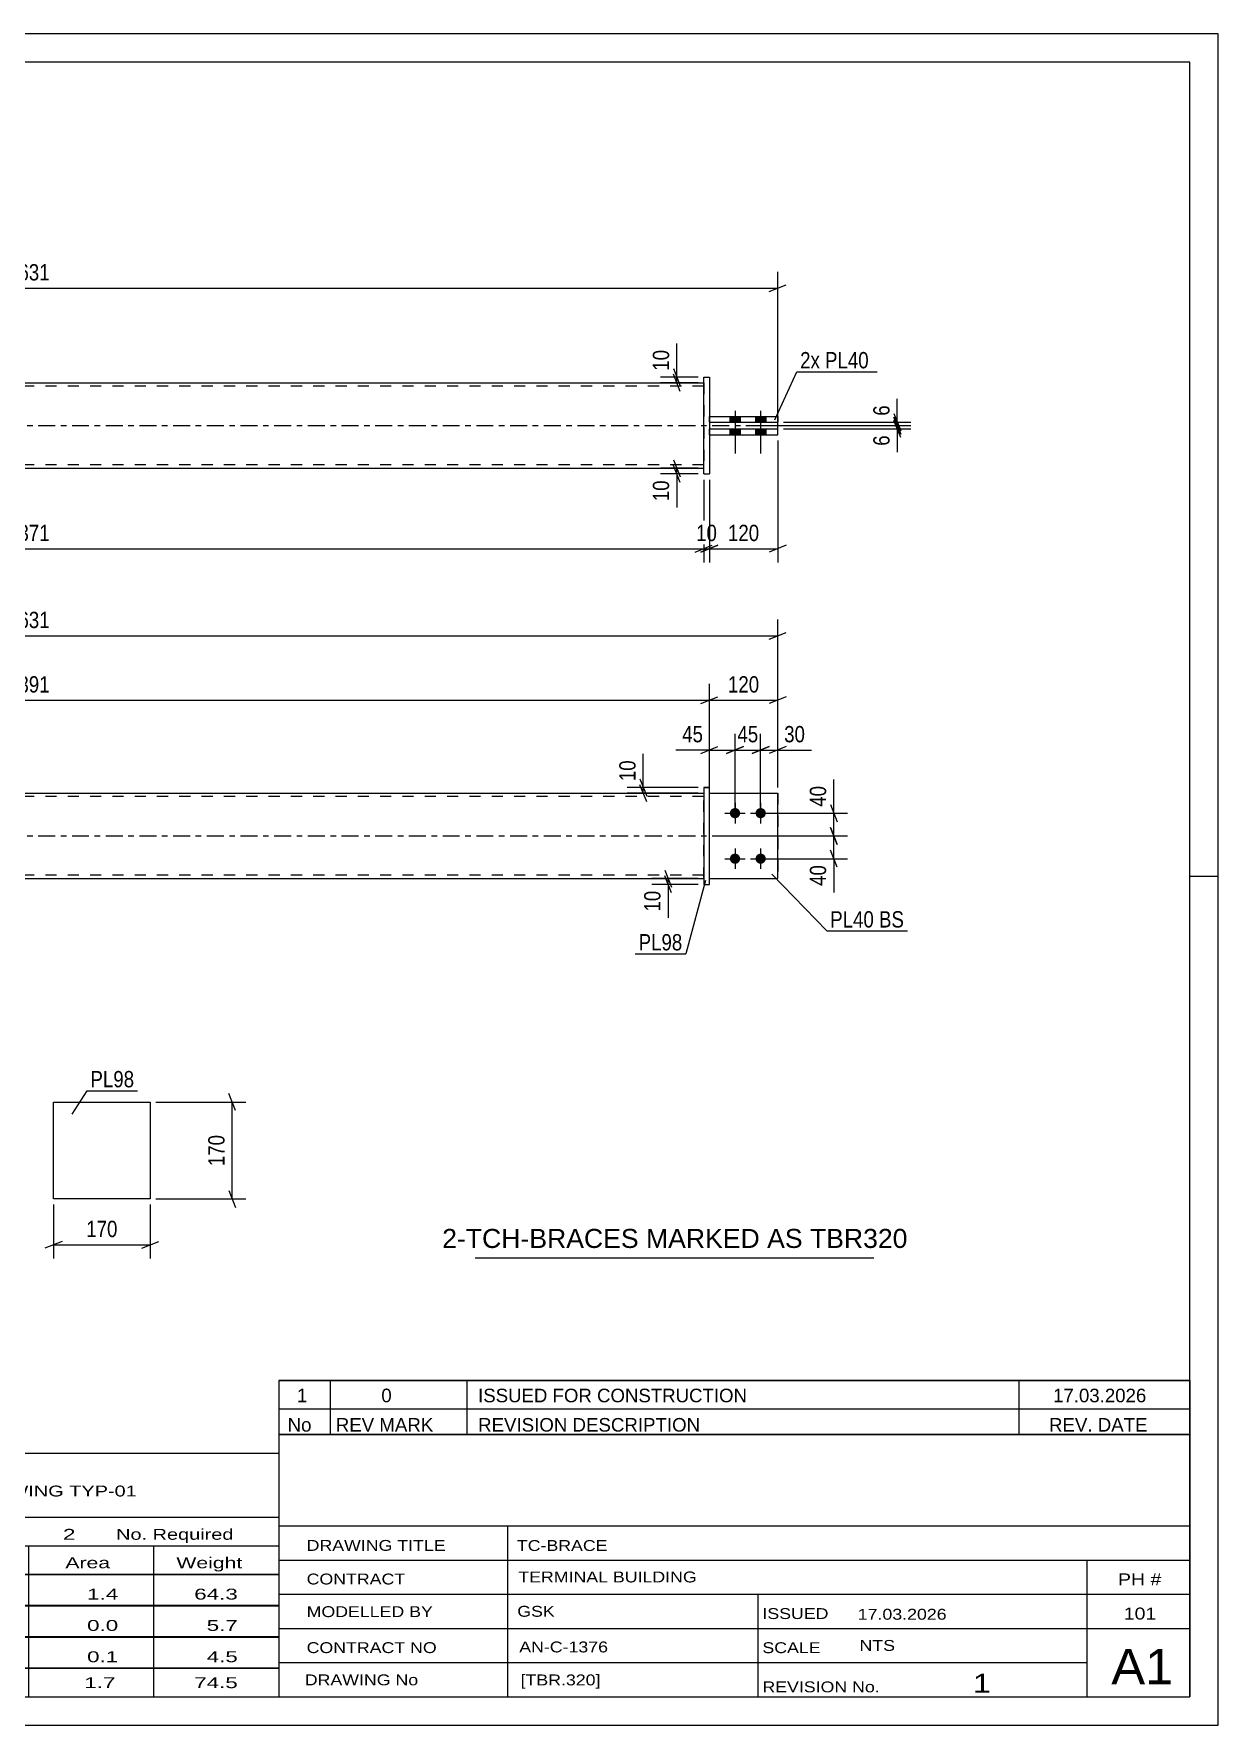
# Model space of a CAD drawing. Header units: millimetres. Extents: x 0 to 420, y 0 to 297.
# Drawn here: x 212 to 420, y 0 to 297 of the extents above; entities that cross this region are included whole.
import ezdxf

# ---------------------------------------------------------------- set-up
doc = ezdxf.new("R2010")
doc.units = ezdxf.units.MM
doc.linetypes.add('DXK_LINE_DOT2', pattern=[3.9198, 1.9599, -1.9599])
doc.linetypes.add('DXK_LINE_DOT3', pattern=[5.9187, 2.979, -0.9799, 0.9799, -0.9799])
doc.styles.add('Arial', font='ARIAL.TTF', dxfattribs={"height": 0.2})
doc.styles.add('Arial Narrow', font='ARIALN.TTF', dxfattribs={"height": 0.2})

# ---------------------------------------------------------------- blocks, each defined once
blk = doc.blocks.new('Unknown-580582459-1163')
at = {"color": 5, "linetype": 'Continuous'}
for p, q in [((420, 297), (0, 297)), ((420, 0), (420, 297)), ((415, 292), (5, 292)), ((415, 5), (415, 292)), ((420, 149), (415, 149)), ((5, 5), (415, 5)), ((0, 0), (420, 0))]:
    blk.add_line(p, q, dxfattribs=at)
blk = doc.blocks.new('Part-580582459-1819 - 1792')
at = {"color": 2, "linetype": 'Continuous'}
for p, q in [((330.63, 163.65), (342.63, 163.65)), ((342.63, 163.65), (342.63, 163.65)), ((342.63, 148.65), (342.63, 163.65)), ((330.63, 148.65), (342.63, 148.65))]:
    blk.add_line(p, q, dxfattribs=at)
at = {"color": 7, "linetype": 'DXK_LINE_DOT2'}
for p, q in [((330.63, 163.65), (342.63, 163.65)), ((330.63, 148.65), (330.63, 163.65)), ((342.63, 163.65), (342.63, 163.65)), ((330.63, 148.65), (330.63, 148.65)), ((330.63, 148.65), (342.63, 148.65))]:
    blk.add_line(p, q, dxfattribs=at)
blk = doc.blocks.new('Part-580582459-1799 - 1792')
at = {"color": 2, "linetype": 'Continuous'}
for p, q in [((330.63, 164.65), (329.63, 164.65)), ((329.63, 164.65), (329.63, 164.65)), ((329.63, 164.65), (329.63, 147.65)), ((329.63, 164.65), (330.63, 164.65)), ((330.63, 147.65), (330.63, 164.65)), ((329.63, 147.65), (330.63, 147.65))]:
    blk.add_line(p, q, dxfattribs=at)
at = {"color": 7, "linetype": 'DXK_LINE_DOT2'}
blk.add_line((329.63, 147.65), (330.63, 147.65), dxfattribs=at)
blk = doc.blocks.new('Part-580582459-1824 - 1792')
at = {"color": 2, "linetype": 'Continuous'}
for p, q in [((92.54, 163.65), (329.63, 163.65)), ((92.54, 148.65), (329.63, 148.65))]:
    blk.add_line(p, q, dxfattribs=at)
at = {"color": 7, "linetype": 'DXK_LINE_DOT2'}
for p, q in [((92.54, 148.65), (92.54, 163.65)), ((329.63, 148.65), (329.63, 163.65)), ((329.63, 163.05), (92.54, 163.05)), ((329.63, 149.25), (92.54, 149.25))]:
    blk.add_line(p, q, dxfattribs=at)
at = {"color": 7, "linetype": 'DXK_LINE_DOT3'}
blk.add_line((82.54, 156.15), (339.63, 156.15), dxfattribs=at)
blk = doc.blocks.new('Bolt-580582459-1830 - 1792')
at = {"linetype": 'Continuous'}
for points in [[(335.13, 161.05), (335.32, 161.03), (335.5, 160.97), (335.66, 160.88), (335.8, 160.75), (335.91, 160.6), (335.99, 160.43), (336.03, 160.24), (336.03, 160.05), (335.99, 159.87), (335.91, 159.7), (335.8, 159.55), (335.66, 159.42), (335.5, 159.33), (335.32, 159.27), (335.13, 159.25), (334.95, 159.27), (334.77, 159.33), (334.6, 159.42), (334.46, 159.55), (334.35, 159.7), (334.28, 159.87), (334.24, 160.05), (334.24, 160.24), (334.28, 160.43), (334.35, 160.6), (334.46, 160.75), (334.6, 160.88), (334.77, 160.97), (334.95, 161.03)], [(339.63, 161.05), (339.82, 161.03), (340, 160.97), (340.16, 160.88), (340.3, 160.75), (340.41, 160.6), (340.49, 160.43), (340.53, 160.24), (340.53, 160.05), (340.49, 159.87), (340.41, 159.7), (340.3, 159.55), (340.16, 159.42), (340, 159.33), (339.82, 159.27), (339.63, 159.25), (339.45, 159.27), (339.27, 159.33), (339.1, 159.42), (338.96, 159.55), (338.85, 159.7), (338.78, 159.87), (338.74, 160.05), (338.74, 160.24), (338.78, 160.43), (338.85, 160.6), (338.96, 160.75), (339.1, 160.88), (339.27, 160.97), (339.45, 161.03)], [(335.13, 153.05), (335.32, 153.03), (335.5, 152.97), (335.66, 152.88), (335.8, 152.75), (335.91, 152.6), (335.99, 152.43), (336.03, 152.24), (336.03, 152.05), (335.99, 151.87), (335.91, 151.7), (335.8, 151.55), (335.66, 151.42), (335.5, 151.33), (335.32, 151.27), (335.13, 151.25), (334.95, 151.27), (334.77, 151.33), (334.6, 151.42), (334.46, 151.55), (334.35, 151.7), (334.28, 151.87), (334.24, 152.05), (334.24, 152.24), (334.28, 152.43), (334.35, 152.6), (334.46, 152.75), (334.6, 152.88), (334.77, 152.97), (334.95, 153.03)], [(339.63, 153.05), (339.82, 153.03), (340, 152.97), (340.16, 152.88), (340.3, 152.75), (340.41, 152.6), (340.49, 152.43), (340.53, 152.24), (340.53, 152.05), (340.49, 151.87), (340.41, 151.7), (340.3, 151.55), (340.16, 151.42), (340, 151.33), (339.82, 151.27), (339.63, 151.25), (339.45, 151.27), (339.27, 151.33), (339.1, 151.42), (338.96, 151.55), (338.85, 151.7), (338.78, 151.87), (338.74, 152.05), (338.74, 152.24), (338.78, 152.43), (338.85, 152.6), (338.96, 152.75), (339.1, 152.88), (339.27, 152.97), (339.45, 153.03)]]:
    blk.add_hatch(color=1, dxfattribs=at).paths.add_polyline_path(points)
at = {"color": 1, "linetype": 'Continuous'}
for p, q in [((335.13, 161.95), (335.13, 158.35)), ((339.63, 161.95), (339.63, 158.35)), ((333.33, 160.15), (336.93, 160.15)), ((337.83, 160.15), (341.43, 160.15)), ((333.33, 152.15), (336.93, 152.15)), ((335.13, 153.95), (335.13, 150.35)), ((337.83, 152.15), (341.43, 152.15)), ((339.63, 153.95), (339.63, 150.35))]:
    blk.add_line(p, q, dxfattribs=at)
blk = doc.blocks.new('Part-580582459-1836 - 1792')
at = {"color": 7, "linetype": 'DXK_LINE_DOT2'}
for p, q in [((330.63, 163.65), (342.63, 163.65)), ((330.63, 148.65), (330.63, 163.65)), ((330.63, 163.65), (342.63, 163.65)), ((342.63, 163.65), (342.63, 163.65)), ((342.63, 163.65), (342.63, 148.65)), ((330.63, 148.65), (330.63, 148.65)), ((330.63, 148.65), (342.63, 148.65)), ((330.63, 148.65), (342.63, 148.65))]:
    blk.add_line(p, q, dxfattribs=at)
blk = doc.blocks.new('Part-580582459-2124 - 2115')
at = {"color": 2, "linetype": 'Continuous'}
for p, q in [((92.54, 235.71), (329.63, 235.71)), ((92.54, 220.71), (329.63, 220.71))]:
    blk.add_line(p, q, dxfattribs=at)
at = {"color": 7, "linetype": 'DXK_LINE_DOT2'}
for p, q in [((92.54, 220.71), (92.54, 235.71)), ((329.63, 235.11), (92.54, 235.11)), ((329.63, 235.71), (329.63, 220.71)), ((329.63, 221.31), (92.54, 221.31))]:
    blk.add_line(p, q, dxfattribs=at)
at = {"color": 7, "linetype": 'DXK_LINE_DOT3'}
blk.add_line((82.54, 228.21), (339.63, 228.21), dxfattribs=at)
blk = doc.blocks.new('Part-580582459-2125 - 2115')
at = {"color": 2, "linetype": 'Continuous'}
for p, q in [((329.63, 236.71), (329.63, 236.71)), ((329.63, 236.71), (329.63, 236.71)), ((329.63, 219.71), (329.63, 236.71)), ((329.63, 236.71), (330.63, 236.71)), ((329.63, 236.71), (330.63, 236.71)), ((330.63, 236.71), (330.63, 236.71)), ((330.63, 236.71), (330.63, 236.71)), ((330.63, 236.71), (330.63, 219.71)), ((329.63, 219.71), (330.63, 219.71))]:
    blk.add_line(p, q, dxfattribs=at)
at = {"color": 7, "linetype": 'DXK_LINE_DOT2'}
for p in [(329.63, 219.71), (330.63, 219.71)]:
    blk.add_line(p, (330.63, 219.71), dxfattribs=at)
blk = doc.blocks.new('Bolt-580582459-2119 - 2115')
at = {"linetype": 'Continuous'}
for points in [[(336.03, 229.81), (334.23, 229.81), (334.23, 228.81), (336.03, 228.81)], [(336.03, 229.81), (334.23, 229.81), (334.23, 228.81), (336.03, 228.81)], [(340.53, 229.81), (338.73, 229.81), (338.73, 228.81), (340.53, 228.81)], [(340.53, 229.81), (338.73, 229.81), (338.73, 228.81), (340.53, 228.81)], [(336.03, 227.61), (334.23, 227.61), (334.23, 226.61), (336.03, 226.61)], [(336.03, 227.61), (334.23, 227.61), (334.23, 226.61), (336.03, 226.61)], [(340.53, 227.61), (338.73, 227.61), (338.73, 226.61), (340.53, 226.61)], [(340.53, 227.61), (338.73, 227.61), (338.73, 226.61), (340.53, 226.61)]]:
    blk.add_hatch(color=1, dxfattribs=at).paths.add_polyline_path(points)
at = {"color": 1, "linetype": 'Continuous'}
for p, q in [((334.23, 229.81), (334.23, 228.81)), ((334.23, 229.81), (334.23, 228.81)), ((335.13, 230.81), (335.13, 223.31)), ((335.13, 230.81), (335.13, 223.31)), ((336.03, 229.81), (336.03, 228.81)), ((336.03, 229.81), (336.03, 228.81)), ((338.73, 229.81), (338.73, 228.81)), ((338.73, 229.81), (338.73, 228.81)), ((339.63, 230.81), (339.63, 223.31)), ((339.63, 230.81), (339.63, 223.31)), ((340.53, 229.81), (340.53, 228.81)), ((340.53, 229.81), (340.53, 228.81)), ((334.23, 227.61), (334.23, 226.61)), ((334.23, 227.61), (334.23, 226.61)), ((336.03, 227.61), (336.03, 226.61)), ((336.03, 227.61), (336.03, 226.61)), ((338.73, 227.61), (338.73, 226.61)), ((338.73, 227.61), (338.73, 226.61)), ((340.53, 227.61), (340.53, 226.61)), ((340.53, 227.61), (340.53, 226.61))]:
    blk.add_line(p, q, dxfattribs=at)
blk = doc.blocks.new('Part-580582459-2141 - 2115')
at = {"color": 2, "linetype": 'Continuous'}
for p, q in [((330.63, 229.81), (342.63, 229.81)), ((330.63, 229.81), (342.63, 229.81)), ((330.63, 228.81), (342.63, 228.81)), ((342.63, 229.81), (342.63, 228.81))]:
    blk.add_line(p, q, dxfattribs=at)
at = {"color": 7, "linetype": 'DXK_LINE_DOT2'}
for p, q in [((330.63, 228.81), (330.63, 229.81)), ((330.63, 228.81), (342.63, 228.81)), ((342.63, 229.81), (342.63, 229.81)), ((342.63, 229.81), (342.63, 229.81))]:
    blk.add_line(p, q, dxfattribs=at)
blk = doc.blocks.new('Part-580582459-2146 - 2115')
at = {"color": 2, "linetype": 'Continuous'}
for p, q in [((330.63, 227.61), (342.63, 227.61)), ((330.63, 227.61), (342.63, 227.61)), ((330.63, 226.61), (342.63, 226.61)), ((342.63, 226.61), (342.63, 227.61))]:
    blk.add_line(p, q, dxfattribs=at)
at = {"color": 7, "linetype": 'DXK_LINE_DOT2'}
for p, q in [((330.63, 226.61), (330.63, 227.61)), ((330.63, 226.61), (342.63, 226.61)), ((342.63, 227.61), (342.63, 227.61)), ((342.63, 227.61), (342.63, 227.61))]:
    blk.add_line(p, q, dxfattribs=at)
blk = doc.blocks.new('Part-580582459-1391 - 1375')
at = {"color": 2, "linetype": 'Continuous'}
for p, q in [((215.42, 92.41), (215.42, 109.41)), ((215.42, 109.41), (232.42, 109.41)), ((232.42, 109.41), (232.42, 92.41)), ((232.42, 92.41), (215.42, 92.41))]:
    blk.add_line(p, q, dxfattribs=at)
blk = doc.blocks.new('StraightDimension-580582459-1863 - 1792')
at = {"color": 7, "linetype": 'Continuous'}
for p, q in [((335.13, 161.15), (335.13, 174.09)), ((339.63, 161.15), (339.63, 174.09)), ((333.63, 170.64), (336.63, 171.84)), ((335.13, 171.24), (339.63, 171.24)), ((341.13, 171.84), (338.13, 170.64))]:
    blk.add_line(p, q, dxfattribs=at)
at = {"color": 0}
blk.add_wipeout([(339.81, 171.99), (339.81, 176.19), (334.95, 176.19), (334.95, 171.99)], dxfattribs=at)
at = {"color": 3, "style": 'Arial Narrow'}
blk.add_text('45', height=2.863, dxfattribs=at).set_placement((335.55, 172.59))
blk = doc.blocks.new('StraightDimension-580582459-1932 - 1792')
at = {"color": 7, "linetype": 'Continuous'}
for p, q in [((330.63, 164.65), (330.63, 182.83)), ((342.63, 164.65), (342.63, 182.83)), ((329.13, 179.38), (332.13, 180.58)), ((330.63, 179.98), (342.63, 179.98)), ((344.13, 180.58), (341.13, 179.38))]:
    blk.add_line(p, q, dxfattribs=at)
at = {"color": 0}
blk.add_wipeout([(339.97, 180.73), (339.97, 184.93), (333.29, 184.93), (333.29, 180.73)], dxfattribs=at)
at = {"color": 3, "style": 'Arial Narrow'}
blk.add_text('120', height=2.863, dxfattribs=at).set_placement((333.89, 181.33))
blk = doc.blocks.new('StraightDimension-580582459-1893 - 1792')
at = {"color": 7, "linetype": 'Continuous'}
for p, q in [((79.54, 164.65), (79.54, 194.15)), ((342.63, 164.65), (342.63, 194.15)), ((81.04, 191.9), (78.04, 190.7)), ((79.54, 191.3), (342.63, 191.3)), ((341.13, 190.7), (344.13, 191.9))]:
    blk.add_line(p, q, dxfattribs=at)
at = {"color": 0}
blk.add_wipeout([(215.34, 192.05), (215.34, 196.25), (206.83, 196.25), (206.83, 192.05)], dxfattribs=at)
at = {"color": 3, "style": 'Arial Narrow'}
blk.add_text('2631', height=2.863, dxfattribs=at).set_placement((207.43, 192.65))
blk = doc.blocks.new('StraightDimension-580582459-3087 - 1792')
at = {"color": 7, "linetype": 'Continuous'}
for p, q in [((328.63, 164.65), (316.16, 164.65)), ((328.63, 163.65), (316.16, 163.65)), ((318.41, 166.15), (319.61, 163.15)), ((319.61, 162.15), (318.41, 165.15)), ((319.01, 163.65), (319.01, 164.65))]:
    blk.add_line(p, q, dxfattribs=at)
at = {"color": 0}
blk.add_wipeout([(318.26, 170.03), (314.06, 170.03), (314.06, 165.17), (318.26, 165.17)], dxfattribs=at)
at = {"color": 7, "linetype": 'Continuous'}
blk.add_line((319.01, 164.65), (319.01, 170.55), dxfattribs=at)
blk.add_line((319.01, 164.65), (319.01, 170.55), dxfattribs=at)
at = {"color": 3, "style": 'Arial Narrow'}
blk.add_text('10', height=2.863, rotation=90.0002, dxfattribs=at).set_placement((317.66, 165.77))
blk = doc.blocks.new('StraightDimension-580582459-1847 - 1792')
at = {"color": 7, "linetype": 'Continuous'}
for p, q in [((339.63, 161.15), (339.63, 174.09)), ((342.63, 164.65), (342.63, 174.09)), ((338.13, 170.64), (341.13, 171.84)), ((339.63, 171.24), (342.63, 171.24)), ((344.13, 171.84), (341.13, 170.64))]:
    blk.add_line(p, q, dxfattribs=at)
at = {"color": 0}
blk.add_wipeout([(348.01, 171.99), (348.01, 176.19), (343.16, 176.19), (343.16, 171.99)], dxfattribs=at)
at = {"color": 7, "linetype": 'Continuous'}
blk.add_line((342.63, 171.24), (348.54, 171.24), dxfattribs=at)
blk.add_line((342.63, 171.24), (348.54, 171.24), dxfattribs=at)
at = {"color": 3, "style": 'Arial Narrow'}
blk.add_text('30', height=2.863, dxfattribs=at).set_placement((343.76, 172.59))
blk = doc.blocks.new('StraightDimension-580582459-1876 - 1792')
at = {"color": 7, "linetype": 'Continuous'}
for p, q in [((330.63, 164.65), (330.63, 174.09)), ((335.13, 161.15), (335.13, 174.09)), ((329.13, 170.64), (332.13, 171.84)), ((330.63, 171.24), (335.13, 171.24)), ((336.63, 171.84), (333.63, 170.64))]:
    blk.add_line(p, q, dxfattribs=at)
at = {"color": 0}
blk.add_wipeout([(330.11, 171.99), (330.11, 176.19), (325.25, 176.19), (325.25, 171.99)], dxfattribs=at)
at = {"color": 7, "linetype": 'Continuous'}
blk.add_line((330.63, 171.24), (324.73, 171.24), dxfattribs=at)
blk.add_line((330.63, 171.24), (324.73, 171.24), dxfattribs=at)
at = {"color": 3, "style": 'Arial Narrow'}
blk.add_text('45', height=2.863, dxfattribs=at).set_placement((325.85, 172.59))
blk = doc.blocks.new('StraightDimension-580582459-2076 - 1792')
at = {"color": 7, "linetype": 'Continuous'}
for p, q in [((328.63, 148.65), (320.53, 148.65)), ((322.78, 150.15), (323.98, 147.15)), ((323.98, 146.15), (322.78, 149.15)), ((323.38, 147.65), (323.38, 148.65)), ((328.63, 147.65), (320.53, 147.65))]:
    blk.add_line(p, q, dxfattribs=at)
at = {"color": 0}
blk.add_wipeout([(322.63, 147.12), (318.43, 147.12), (318.43, 142.27), (322.63, 142.27)], dxfattribs=at)
at = {"color": 7, "linetype": 'Continuous'}
blk.add_line((323.38, 147.65), (323.38, 141.74), dxfattribs=at)
blk.add_line((323.38, 147.65), (323.38, 141.74), dxfattribs=at)
at = {"color": 3, "style": 'Arial Narrow'}
blk.add_text('10', height=2.863, rotation=90.0002, dxfattribs=at).set_placement((322.03, 142.87))
blk = doc.blocks.new('StraightDimension-580582459-1913 - 1792')
at = {"color": 7, "linetype": 'Continuous'}
for p, q in [((351.88, 161.65), (353.08, 158.65)), ((340.63, 160.15), (354.88, 160.15)), ((353.08, 154.65), (351.88, 157.65)), ((352.48, 156.15), (352.48, 160.15)), ((331.63, 156.15), (354.88, 156.15))]:
    blk.add_line(p, q, dxfattribs=at)
at = {"color": 0}
blk.add_wipeout([(351.73, 165.53), (347.53, 165.53), (347.53, 160.67), (351.73, 160.67)], dxfattribs=at)
at = {"color": 7, "linetype": 'Continuous'}
blk.add_line((352.48, 160.15), (352.48, 166.05), dxfattribs=at)
blk.add_line((352.48, 160.15), (352.48, 166.05), dxfattribs=at)
at = {"color": 3, "style": 'Arial Narrow'}
blk.add_text('40', height=2.863, rotation=90.0002, dxfattribs=at).set_placement((351.13, 161.27))
blk = doc.blocks.new('StraightDimension-580582459-1922 - 1792')
at = {"color": 7, "linetype": 'Continuous'}
for p, q in [((351.88, 157.65), (353.08, 154.65)), ((331.63, 156.15), (354.88, 156.15)), ((352.48, 152.15), (352.48, 156.15)), ((340.63, 152.15), (354.88, 152.15)), ((353.08, 150.65), (351.88, 153.65))]:
    blk.add_line(p, q, dxfattribs=at)
at = {"color": 0}
blk.add_wipeout([(351.73, 151.62), (347.53, 151.62), (347.53, 146.77), (351.73, 146.77)], dxfattribs=at)
at = {"color": 7, "linetype": 'Continuous'}
blk.add_line((352.48, 152.15), (352.48, 146.24), dxfattribs=at)
blk.add_line((352.48, 152.15), (352.48, 146.24), dxfattribs=at)
at = {"color": 3, "style": 'Arial Narrow'}
blk.add_text('40', height=2.863, rotation=90.0002, dxfattribs=at).set_placement((351.13, 147.37))
blk = doc.blocks.new('StraightDimension-580582459-1951 - 1792')
at = {"color": 7, "linetype": 'Continuous'}
for p, q in [((91.54, 157.15), (91.54, 182.83)), ((330.63, 164.65), (330.63, 182.83)), ((93.04, 180.58), (90.04, 179.38)), ((91.54, 179.98), (330.63, 179.98)), ((329.13, 179.38), (332.13, 180.58))]:
    blk.add_line(p, q, dxfattribs=at)
at = {"color": 0}
blk.add_wipeout([(215.34, 180.73), (215.34, 184.93), (206.83, 184.93), (206.83, 180.73)], dxfattribs=at)
at = {"color": 3, "style": 'Arial Narrow'}
blk.add_text('2391', height=2.863, dxfattribs=at).set_placement((207.43, 181.33))
blk = doc.blocks.new('StraightDimension-580582459-2182 - 2115')
at = {"color": 7, "linetype": 'Continuous'}
for p, q in [((92.54, 218.71), (92.54, 204.18)), ((329.63, 218.71), (329.63, 204.18)), ((94.04, 207.18), (91.04, 205.98)), ((92.54, 206.58), (329.63, 206.58)), ((328.13, 205.98), (331.13, 207.18))]:
    blk.add_line(p, q, dxfattribs=at)
at = {"color": 0}
blk.add_wipeout([(215.34, 207.33), (215.34, 211.53), (206.83, 211.53), (206.83, 207.33)], dxfattribs=at)
at = {"color": 3, "style": 'Arial Narrow'}
blk.add_text('2371', height=2.863, dxfattribs=at).set_placement((207.43, 207.93))
blk = doc.blocks.new('StraightDimension-580582459-2250 - 2115')
at = {"color": 7, "linetype": 'Continuous'}
for p, q in [((363.03, 229.71), (364.23, 226.71)), ((364.23, 226.11), (363.03, 229.11)), ((338.38, 228.21), (366.03, 228.21)), ((343.63, 227.61), (366.03, 227.61)), ((363.63, 227.61), (363.63, 228.21))]:
    blk.add_line(p, q, dxfattribs=at)
at = {"color": 0}
blk.add_wipeout([(362.88, 227.09), (358.68, 227.09), (358.68, 224.06), (362.88, 224.06)], dxfattribs=at)
at = {"color": 7, "linetype": 'Continuous'}
blk.add_line((363.63, 227.61), (363.63, 223.53), dxfattribs=at)
blk.add_line((363.63, 227.61), (363.63, 223.53), dxfattribs=at)
at = {"color": 3, "style": 'Arial Narrow'}
blk.add_text('6', height=2.86, rotation=90.0002, dxfattribs=at).set_placement((362.28, 224.66))
blk = doc.blocks.new('StraightDimension-580582459-2171 - 2115')
at = {"color": 7, "linetype": 'Continuous'}
for p, q in [((81.04, 252.94), (78.04, 251.74)), ((79.54, 227.62), (79.54, 255.19)), ((341.13, 251.74), (344.13, 252.94)), ((342.63, 227.61), (342.63, 255.19)), ((79.54, 252.34), (342.63, 252.34))]:
    blk.add_line(p, q, dxfattribs=at)
at = {"color": 0}
blk.add_wipeout([(215.34, 253.09), (215.34, 257.29), (206.83, 257.29), (206.83, 253.09)], dxfattribs=at)
at = {"color": 3, "style": 'Arial Narrow'}
blk.add_text('2631', height=2.863, dxfattribs=at).set_placement((207.43, 253.69))
blk = doc.blocks.new('StraightDimension-580582459-2209 - 2115')
at = {"color": 7, "linetype": 'Continuous'}
for p, q in [((329.63, 218.71), (329.63, 204.18)), ((330.63, 218.71), (330.63, 204.18)), ((328.13, 205.98), (331.13, 207.18)), ((332.13, 207.18), (329.13, 205.98)), ((329.63, 206.58), (330.63, 206.58))]:
    blk.add_line(p, q, dxfattribs=at)
at = {"color": 0}
blk.add_wipeout([(332.56, 207.33), (332.56, 211.53), (327.7, 211.53), (327.7, 207.33)], dxfattribs=at)
at = {"color": 3, "style": 'Arial Narrow'}
blk.add_text('10', height=2.863, dxfattribs=at).set_placement((328.3, 207.93))
blk = doc.blocks.new('StraightDimension-580582459-2218 - 2115')
at = {"color": 7, "linetype": 'Continuous'}
for p, q in [((342.63, 225.61), (342.63, 204.18)), ((330.63, 218.71), (330.63, 204.18)), ((329.13, 205.98), (332.13, 207.18)), ((330.63, 206.58), (342.63, 206.58)), ((344.13, 207.18), (341.13, 205.98))]:
    blk.add_line(p, q, dxfattribs=at)
at = {"color": 0}
blk.add_wipeout([(339.97, 207.33), (339.97, 211.53), (333.29, 211.53), (333.29, 207.33)], dxfattribs=at)
at = {"color": 3, "style": 'Arial Narrow'}
blk.add_text('120', height=2.863, dxfattribs=at).set_placement((333.89, 207.93))
blk = doc.blocks.new('StraightDimension-580582459-2229 - 2115')
at = {"color": 7, "linetype": 'Continuous'}
for p, q in [((328.63, 220.71), (322.05, 220.71)), ((324.3, 222.21), (325.5, 219.21)), ((325.5, 218.21), (324.3, 221.21)), ((324.9, 219.71), (324.9, 220.71)), ((328.63, 219.71), (322.05, 219.71))]:
    blk.add_line(p, q, dxfattribs=at)
at = {"color": 0}
blk.add_wipeout([(324.15, 219.19), (319.95, 219.19), (319.95, 214.33), (324.15, 214.33)], dxfattribs=at)
at = {"color": 7, "linetype": 'Continuous'}
blk.add_line((324.9, 219.71), (324.9, 213.81), dxfattribs=at)
blk.add_line((324.9, 219.71), (324.9, 213.81), dxfattribs=at)
at = {"color": 3, "style": 'Arial Narrow'}
blk.add_text('10', height=2.863, rotation=90.0002, dxfattribs=at).set_placement((323.55, 214.93))
blk = doc.blocks.new('StraightDimension-580582459-2259 - 2115')
at = {"color": 7, "linetype": 'Continuous'}
for p, q in [((343.63, 228.81), (366.03, 228.81)), ((363.03, 230.31), (364.23, 227.31)), ((364.23, 226.71), (363.03, 229.71)), ((363.63, 228.21), (363.63, 228.81)), ((338.38, 228.21), (366.03, 228.21))]:
    blk.add_line(p, q, dxfattribs=at)
at = {"color": 0}
blk.add_wipeout([(362.88, 232.36), (358.68, 232.36), (358.68, 229.34), (362.88, 229.34)], dxfattribs=at)
at = {"color": 7, "linetype": 'Continuous'}
blk.add_line((363.63, 228.81), (363.63, 232.89), dxfattribs=at)
blk.add_line((363.63, 228.81), (363.63, 232.89), dxfattribs=at)
at = {"color": 3, "style": 'Arial Narrow'}
blk.add_text('6', height=2.86, rotation=90.0002, dxfattribs=at).set_placement((362.28, 229.94))
blk = doc.blocks.new('StraightDimension-580582459-2268 - 2115')
at = {"color": 7, "linetype": 'Continuous'}
for p, q in [((324.3, 238.21), (325.5, 235.21)), ((328.63, 236.71), (322.05, 236.71)), ((328.63, 235.71), (322.05, 235.71)), ((325.5, 234.21), (324.3, 237.21)), ((324.9, 235.71), (324.9, 236.71))]:
    blk.add_line(p, q, dxfattribs=at)
at = {"color": 0}
blk.add_wipeout([(324.15, 242.09), (319.95, 242.09), (319.95, 237.24), (324.15, 237.24)], dxfattribs=at)
at = {"color": 7, "linetype": 'Continuous'}
blk.add_line((324.9, 236.71), (324.9, 242.62), dxfattribs=at)
blk.add_line((324.9, 236.71), (324.9, 242.62), dxfattribs=at)
at = {"color": 3, "style": 'Arial Narrow'}
blk.add_text('10', height=2.863, rotation=90.0002, dxfattribs=at).set_placement((323.55, 237.84))
blk = doc.blocks.new('StraightDimension-580582459-1403 - 1375')
at = {"color": 7, "linetype": 'Continuous'}
for p, q in [((215.42, 91.41), (215.42, 81.96)), ((232.42, 91.41), (232.42, 81.96)), ((216.92, 84.96), (213.92, 83.76)), ((215.42, 84.36), (232.42, 84.36)), ((230.92, 83.76), (233.92, 84.96))]:
    blk.add_line(p, q, dxfattribs=at)
at = {"color": 0}
blk.add_wipeout([(227.26, 85.11), (227.26, 89.31), (220.57, 89.31), (220.57, 85.11)], dxfattribs=at)
at = {"color": 3, "style": 'Arial Narrow'}
blk.add_text('170', height=2.863, dxfattribs=at).set_placement((221.17, 85.71))
blk = doc.blocks.new('StraightDimension-580582459-1393 - 1375')
at = {"color": 7, "linetype": 'Continuous'}
for p, q in [((247.41, 107.91), (246.21, 110.91)), ((233.42, 109.41), (249.21, 109.41)), ((246.81, 92.41), (246.81, 109.41)), ((233.42, 92.41), (249.21, 92.41)), ((246.21, 93.91), (247.41, 90.91))]:
    blk.add_line(p, q, dxfattribs=at)
at = {"color": 0}
blk.add_wipeout([(246.06, 104.25), (241.86, 104.25), (241.86, 97.56), (246.06, 97.56)], dxfattribs=at)
at = {"color": 3, "style": 'Arial Narrow'}
blk.add_text('170', height=2.863, rotation=90.0002, dxfattribs=at).set_placement((245.46, 98.16))
blk = doc.blocks.new('Unknown-580582459-3694')
at = {"color": 7, "linetype": 'Continuous'}
for p, q in [((255, 51.05), (255, 5)), ((255, 51.05), (415, 51.05)), ((415, 51), (415, 5)), ((255, 35), (415, 35)), ((295.14, 35), (295.14, 5)), ((255, 29), (415, 29)), ((397, 5.05), (397, 29.05)), ((255, 23), (415, 23)), ((339.14, 23), (339.14, 5)), ((255, 17), (415, 17)), ((255, 11), (397, 11)), ((255, 5), (415, 5))]:
    blk.add_line(p, q, dxfattribs=at)
at = {"color": 7, "style": 'Arial Narrow'}
for s, height, width, p in [('DRAWING TITLE', 1.9089, 1.425378, (259.88, 30.61)), ('TC-BRACE', 1.909, 1.425378, (296.81, 30.59)), ('TERMINAL BUILDING', 1.9089, 1.425378, (297.06, 25.07)), ('CONTRACT', 1.909, 1.425378, (259.88, 24.71)), ('MODELLED BY', 1.9089, 1.425378, (259.88, 18.98)), ('GSK', 1.909, 1.425378, (296.88, 19.04)), ('ISSUED', 1.909, 1.425378, (339.94, 18.64)), ('17.03.2026', 1.909, 1.425378, (356.69, 18.52)), ('CONTRACT NO', 1.9089, 1.425378, (259.88, 12.66)), ('AN-C-1376', 1.909, 1.425378, (297.23, 12.78)), ('SCALE', 1.909, 1.425378, (339.94, 12.65)), ('A1', 6.204, 1.25, (401.24, 7.2)), ('DRAWING No', 1.909, 1.425378, (259.56, 7)), ('[TBR.320]', 1.909, 1.425378, (297.46, 6.99)), ('1', 3.34, 1.5, (376.91, 5.68)), ('REVISION No.', 1.9089, 1.425378, (339.94, 5.77))]:
    blk.add_text(s, height=height, dxfattribs=dict(at, width=width)).set_placement(p)
at = {"color": 7, "linetype": 'Continuous', "style": 'Arial Narrow'}
for s, height, width, p in [('PH #', 2.1, 1.42538, (402.4, 24.55)), ('101', 2.1, 1.42538, (403.41, 18.55)), ('NTS', 1.909, 1.425378, (357, 13.05))]:
    blk.add_text(s, height=height, dxfattribs=dict(at, width=width)).set_placement(p)
blk = doc.blocks.new('Unknown-580582459-3695')
at = {"color": 7, "linetype": 'Continuous'}
for p, q in [((255, 60.55), (415, 60.55)), ((415, 60.55), (255, 60.55)), ((255, 60.55), (255, 55.55)), ((264, 60.55), (264, 55.55)), ((288, 60.55), (288, 55.55)), ((385, 60.55), (385, 55.55)), ((415, 60.55), (415, 55.55)), ((255, 55.55), (415, 55.55)), ((255, 55.55), (255, 51.05)), ((255, 55.55), (415, 55.55)), ((264, 55.55), (264, 51.05)), ((288, 55.55), (288, 51.05)), ((385, 55.55), (385, 51.05)), ((415, 55.55), (415, 51.05)), ((415, 51.05), (255, 51.05))]:
    blk.add_line(p, q, dxfattribs=at)
at = {"color": 7, "linetype": 'Continuous', "style": 'Arial Narrow'}
for s, height, width, p in [('1', 2.39, 1.196471, (258.16, 56.7)), ('0', 2.39, 1.196471, (273, 56.7)), ('ISSUED FOR CONSTRUCTION', 2.3861, 1.196471, (290, 56.7)), ('17.03.2026', 2.386, 1.196471, (391, 56.7)), ('No', 2.386, 1.2, (256.54, 51.55)), ('REV MARK', 2.386, 1.2, (265, 51.55)), ('REVISION DESCRIPTION', 2.3861, 1.2, (290, 51.55)), ('REV. DATE', 2.386, 1.2, (390.28, 51.55))]:
    blk.add_text(s, height=height, dxfattribs=dict(at, width=width)).set_placement(p)
blk = doc.blocks.new('Unknown-580582459-3696')
at = {"color": 7, "linetype": 'Continuous'}
for p, q in [((95, 47.75), (255, 47.75)), ((95, 36.5), (95, 47.75)), ((255, 47.75), (255, 36.5)), ((95, 36.5), (255, 36.5)), ((95, 36.5), (95, 31.5)), ((255, 36.5), (255, 31.5)), ((95, 31.5), (255, 31.5)), ((95, 31.5), (95, 26.5)), ((119, 31.5), (119, 26.5)), ((154.5, 31.5), (154.5, 26.5)), ((180.5, 31.5), (180.5, 26.5)), ((193.5, 31.5), (193.5, 26.5)), ((211, 31.5), (211, 26.5)), ((233, 31.5), (233, 26.5)), ((255, 31.5), (255, 26.5)), ((95, 26.5), (255, 26.5)), ((95, 26.45), (95, 21.05)), ((95, 26.45), (255, 26.45)), ((119, 26.5), (119, 21)), ((154.5, 26.5), (154.5, 21)), ((180.5, 26.5), (180.5, 21)), ((193.5, 26.5), (193.5, 21)), ((211, 26.5), (211, 21)), ((233, 26.5), (233, 21)), ((255, 26.45), (255, 21.05)), ((95, 21.05), (255, 21.05)), ((95, 20.95), (95, 15.55)), ((95, 20.95), (255, 20.95)), ((119, 21), (119, 15.5)), ((154.5, 21), (154.5, 15.5)), ((180.5, 21), (180.5, 15.5)), ((193.5, 21), (193.5, 15.5)), ((211, 21), (211, 15.5)), ((233, 21), (233, 15.5)), ((255, 20.95), (255, 15.55)), ((95, 15.55), (255, 15.55)), ((95, 15.45), (95, 10.05)), ((95, 15.45), (255, 15.45)), ((119, 15.5), (119, 10)), ((154.5, 15.5), (154.5, 10)), ((180.5, 15.5), (180.5, 10)), ((193.5, 15.5), (193.5, 10)), ((211, 15.5), (211, 10)), ((233, 15.5), (233, 10)), ((255, 15.45), (255, 10.05)), ((95, 10.05), (255, 10.05)), ((95, 10), (255, 10)), ((95, 10), (95, 5)), ((211, 10), (211, 5)), ((233, 10), (233, 5)), ((255, 10), (255, 5)), ((95, 5), (255, 5))]:
    blk.add_line(p, q, dxfattribs=at)
at = {"color": 7, "style": 'Arial Narrow'}
for s, height, width, p in [('GENERAL NOTES & WELD DETAILS :', 2.8633, 1.4, (96.15, 40.06)), ('REFER TYP DRAWING TYP-01', 1.9089, 1.6, (179.7, 40.16)), ("MATERIAL LIST FOR ASSEMBLY MK'D", 1.9089, 1.6, (96.15, 32.56)), ('TBR320', 1.909, 1.794707, (187.59, 32.47)), ('2', 1.91, 1.794707, (217.08, 32.56)), ('No. Required', 1.9089, 1.6, (226.41, 32.56)), ('Mark', 1.909, 1.7, (96.34, 27.5)), ('Profile', 1.909, 1.7, (129.41, 27.5)), ('Material', 1.909, 1.7, (159.54, 27.56)), ('No.', 1.909, 1.7, (184.5, 27.56)), ('Length', 1.909, 1.7, (195, 27.56)), ('Area', 1.909, 1.7, (217.5, 27.56)), ('Weight', 1.909, 1.7, (237, 27.56))]:
    blk.add_text(s, height=height, dxfattribs=dict(at, width=width)).set_placement(p)
at = {"color": 7, "linetype": 'Continuous', "style": 'Arial Narrow'}
for s, height, width, p in [('TBR320', 1.909, 1.794707, (96.5, 22.06)), ('SHS150*6', 1.909, 1.794707, (121, 22.06)), ('E350', 1.909, 1.794707, (160.74, 22.06)), ('1', 1.91, 1.794707, (184.86, 22.06)), ('2371', 1.909, 1.794707, (197.58, 22.06)), ('1.4', 1.909, 1.794707, (221.32, 22.06)), ('64.3', 1.909, 1.794707, (240.14, 22.06)), ('PL40', 1.909, 1.794707, (96.5, 16.56)), ('PL10*120', 1.909, 1.794707, (121, 16.56)), ('E350', 1.909, 1.794707, (160.74, 16.56)), ('4', 1.91, 1.794707, (184.86, 16.56)), ('150', 1.909, 1.794707, (199.77, 16.56)), ('0.0', 1.909, 1.794707, (221.32, 16.56)), ('5.7', 1.909, 1.794707, (242.33, 16.56)), ('PL98', 1.909, 1.794707, (96.5, 11.06)), ('PL10*170', 1.909, 1.794707, (121, 11.06)), ('E350', 1.909, 1.794707, (160.74, 11.06)), ('2', 1.91, 1.794707, (184.86, 11.06)), ('170', 1.909, 1.794707, (199.77, 11.06)), ('0.1', 1.909, 1.794707, (221.32, 11.06)), ('4.5', 1.909, 1.794707, (242.33, 11.06)), ('Total', 1.909, 1.7, (197.33, 6.5)), ('1.7', 1.909, 1.794707, (220.83, 6.5)), ('74.5', 1.909, 1.794707, (240.14, 6.5))]:
    blk.add_text(s, height=height, dxfattribs=dict(at, width=width)).set_placement(p)
blk = doc.blocks.new('Unknown-580582459-3697')
at = {"color": 7, "linetype": 'Continuous'}
blk.add_line((289.5, 82.05), (359.5, 82.05), dxfattribs=at)
at = {"color": 7, "style": 'Arial'}
blk.add_text('2-TCH-BRACES MARKED AS TBR320', height=3.3428, dxfattribs=at).set_placement((283.69, 83.8))
blk = doc.blocks.new('Mark-580582459-1795 - 1792')
at = {"color": 0}
blk.add_wipeout([(325.87, 136.05), (325.87, 139.05), (318.2, 139.05), (318.2, 136.05)], dxfattribs=at)
blk.add_wipeout([(325.87, 136.05), (325.87, 139.05), (318.2, 139.05), (318.2, 136.05)], dxfattribs=at)
at = {"color": 30, "linetype": 'Continuous'}
for p in [(329.94, 148.34), (317.6, 135.45)]:
    blk.add_line(p, (326.47, 135.45), dxfattribs=at)
at = {"color": 3, "style": 'Arial Narrow'}
blk.add_text('PL98', height=2.863, dxfattribs=at).set_placement((318.2, 136.05))
blk = doc.blocks.new('MarkSet-580582459-2100 - 1792')
at = {"color": 0}
blk.add_wipeout([(359.52, 140.07), (359.52, 143.07), (351.85, 143.07), (351.85, 140.07)], dxfattribs=at)
blk.add_wipeout([(359.52, 140.07), (359.52, 143.07), (351.85, 143.07), (351.85, 140.07)], dxfattribs=at)
at = {"color": 30, "linetype": 'Continuous'}
blk.add_line((341.57, 149.44), (351.25, 139.47), dxfattribs=at)
at = {"color": 0}
blk.add_wipeout([(364.81, 140.07), (364.81, 143.07), (360.42, 143.07), (360.42, 140.07)], dxfattribs=at)
blk.add_wipeout([(364.81, 140.07), (364.81, 143.07), (360.42, 143.07), (360.42, 140.07)], dxfattribs=at)
at = {"color": 30, "linetype": 'Continuous'}
blk.add_line((351.25, 139.47), (365.41, 139.47), dxfattribs=at)
at = {"color": 3, "style": 'Arial Narrow'}
for s, p in [('PL40', (351.85, 140.07)), ('BS', (360.42, 140.07))]:
    blk.add_text(s, height=2.863, dxfattribs=at).set_placement(p)
blk = doc.blocks.new('MarkSet-580582459-2321 - 2115')
at = {"color": 0}
blk.add_wipeout([(350.04, 238.26), (350.04, 241.26), (346.57, 241.26), (346.57, 238.26)], dxfattribs=at)
blk.add_wipeout([(350.04, 238.26), (350.04, 241.26), (346.57, 241.26), (346.57, 238.26)], dxfattribs=at)
at = {"color": 30, "linetype": 'Continuous'}
blk.add_line((342.15, 229.21), (345.97, 237.66), dxfattribs=at)
at = {"color": 0}
blk.add_wipeout([(358.62, 238.26), (358.62, 241.26), (350.94, 241.26), (350.94, 238.26)], dxfattribs=at)
blk.add_wipeout([(358.62, 238.26), (358.62, 241.26), (350.94, 241.26), (350.94, 238.26)], dxfattribs=at)
at = {"color": 30, "linetype": 'Continuous'}
blk.add_line((345.97, 237.66), (360.12, 237.66), dxfattribs=at)
at = {"color": 3, "style": 'Arial Narrow'}
for s, p in [('2x', (346.57, 238.26)), ('PL40', (350.94, 238.26))]:
    blk.add_text(s, height=2.863, dxfattribs=at).set_placement(p)
blk = doc.blocks.new('Mark-580582459-1387 - 1375')
at = {"color": 0}
blk.add_wipeout([(229.58, 112.01), (229.58, 115.01), (221.91, 115.01), (221.91, 112.01)], dxfattribs=at)
blk.add_wipeout([(229.58, 112.01), (229.58, 115.01), (221.91, 115.01), (221.91, 112.01)], dxfattribs=at)
at = {"color": 30, "linetype": 'Continuous'}
for p, q in [((218.67, 107.31), (221.31, 111.41)), ((221.31, 111.41), (230.18, 111.41))]:
    blk.add_line(p, q, dxfattribs=at)
at = {"color": 3, "style": 'Arial Narrow'}
blk.add_text('PL98', height=2.863, dxfattribs=at).set_placement((221.91, 112.01))

msp = doc.modelspace()

# ---------------------------------------------------------------- block references
for name in ['Unknown-580582459-1163', 'Part-580582459-2124 - 2115', 'Part-580582459-2125 - 2115', 'Part-580582459-2141 - 2115', 'Bolt-580582459-2119 - 2115', 'Part-580582459-2146 - 2115', 'Part-580582459-1824 - 1792', 'Part-580582459-1799 - 1792', 'Part-580582459-1819 - 1792', 'Part-580582459-1836 - 1792', 'Bolt-580582459-1830 - 1792', 'Part-580582459-1391 - 1375', 'Unknown-580582459-3697', 'Unknown-580582459-3695', 'Unknown-580582459-3694', 'Unknown-580582459-3696']:
    msp.add_blockref(name, (0, 0))

# ---------------------------------------------------------------- next in the draw order: block references
for name in ['StraightDimension-580582459-2250 - 2115', 'StraightDimension-580582459-2182 - 2115', 'StraightDimension-580582459-1863 - 1792', 'StraightDimension-580582459-2076 - 1792', 'Mark-580582459-1387 - 1375', 'StraightDimension-580582459-1403 - 1375']:
    msp.add_blockref(name, (0, 0))

# ---------------------------------------------------------------- next in the draw order: block references
for name in ['StraightDimension-580582459-2171 - 2115', 'StraightDimension-580582459-2209 - 2115', 'StraightDimension-580582459-1932 - 1792', 'Mark-580582459-1795 - 1792', 'StraightDimension-580582459-1393 - 1375']:
    msp.add_blockref(name, (0, 0))

# ---------------------------------------------------------------- next in the draw order: block references
for name in ['StraightDimension-580582459-2268 - 2115', 'StraightDimension-580582459-2218 - 2115', 'StraightDimension-580582459-1893 - 1792']:
    msp.add_blockref(name, (0, 0))

# ---------------------------------------------------------------- next in the draw order: block references
for name in ['StraightDimension-580582459-2259 - 2115', 'StraightDimension-580582459-2229 - 2115', 'StraightDimension-580582459-1847 - 1792', 'StraightDimension-580582459-3087 - 1792']:
    msp.add_blockref(name, (0, 0))

# ---------------------------------------------------------------- next in the draw order: block references
for name in ['MarkSet-580582459-2321 - 2115', 'StraightDimension-580582459-1876 - 1792']:
    msp.add_blockref(name, (0, 0))

# ---------------------------------------------------------------- next in the draw order: block references
msp.add_blockref('StraightDimension-580582459-1913 - 1792', (0, 0))

# ---------------------------------------------------------------- next in the draw order: block references
msp.add_blockref('StraightDimension-580582459-1922 - 1792', (0, 0))

# ---------------------------------------------------------------- next in the draw order: block references
for name in ['StraightDimension-580582459-1951 - 1792', 'MarkSet-580582459-2100 - 1792']:
    msp.add_blockref(name, (0, 0))

doc.saveas('drawing.dxf')
